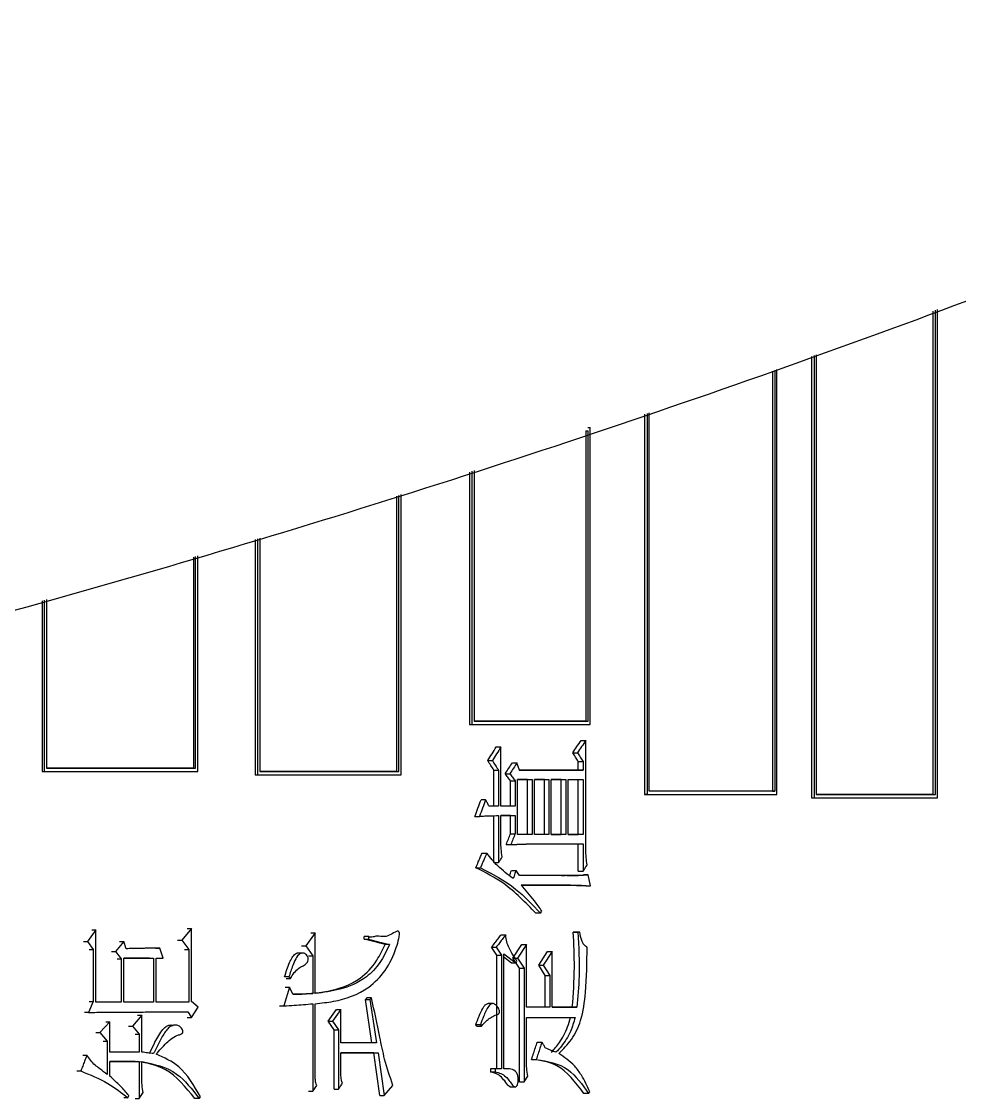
# Model space of a CAD drawing. Header units: millimetres. Extents: x 2028 to 4172, y 863 to 2379.
# Drawn here: x 2933.05 to 2947.07, y 1089.49 to 1105.59 of the extents above; entities that cross this region are included whole.
import ezdxf

# ---------------------------------------------------------------- set-up
doc = ezdxf.new("R2010")
doc.units = ezdxf.units.MM

msp = doc.modelspace()

# ---------------------------------------------------------------- linework, layer by layer
at = {"color": 7, "linetype": 'Continuous', "lineweight": 25}
for p, q in [((2946.676, 1101.261), (2946.676, 1094.033)), ((2946.715, 1094.033), (2946.715, 1101.276)), ((2946.744, 1093.983), (2946.744, 1101.286)), ((2944.864, 1100.585), (2944.864, 1093.983)), ((2944.902, 1100.599), (2944.902, 1093.983)), ((2944.932, 1100.61), (2944.932, 1094.033)), ((2944.28, 1100.367), (2944.28, 1094.083)), ((2944.317, 1100.381), (2944.317, 1094.083)), ((2944.347, 1094.033), (2944.347, 1100.392)), ((2942.367, 1099.72), (2942.367, 1094.033)), ((2942.404, 1099.732), (2942.404, 1094.033)), ((2942.435, 1094.083), (2942.435, 1099.742)), ((2941.487, 1099.473), (2941.522, 1099.473)), ((2941.487, 1099.473), (2941.487, 1095.132)), ((2941.518, 1099.523), (2941.554, 1099.523)), ((2941.522, 1095.132), (2941.522, 1099.473)), ((2941.554, 1095.082), (2941.554, 1099.523)), ((2939.75, 1098.856), (2939.75, 1095.082)), ((2939.785, 1098.868), (2939.785, 1095.082)), ((2939.818, 1098.879), (2939.818, 1095.132)), ((2938.661, 1098.497), (2938.661, 1094.379)), ((2938.695, 1094.379), (2938.695, 1098.508)), ((2938.729, 1094.329), (2938.729, 1098.519)), ((2936.548, 1097.85), (2936.548, 1094.329)), ((2936.58, 1097.859), (2936.58, 1094.329)), ((2936.615, 1097.869), (2936.615, 1094.379)), ((2935.623, 1097.583), (2935.623, 1094.429)), ((2935.654, 1094.429), (2935.654, 1097.592)), ((2935.689, 1094.379), (2935.689, 1097.602)), ((2933.361, 1096.93), (2933.361, 1094.379)), ((2933.39, 1096.939), (2933.39, 1094.379)), ((2933.426, 1096.949), (2933.426, 1094.429)), ((2939.818, 1095.132), (2941.522, 1095.132)), ((2941.487, 1095.132), (2939.818, 1095.132)), ((2941.487, 1095.132), (2941.522, 1095.132)), ((2939.75, 1095.082), (2941.518, 1095.082)), ((2939.75, 1095.082), (2939.785, 1095.082)), ((2939.785, 1095.082), (2941.554, 1095.082)), ((2941.518, 1095.082), (2941.554, 1095.082)), ((2941.418, 1094.844), (2941.489, 1094.844)), ((2940.151, 1094.746), (2940.22, 1094.746)), ((2940.22, 1093.859), (2940.22, 1094.746)), ((2941.294, 1094.66), (2941.364, 1094.66)), ((2940.023, 1094.541), (2940.092, 1094.541)), ((2940.391, 1094.508), (2940.46, 1094.508)), ((2941.377, 1094.53), (2941.447, 1094.53)), ((2941.377, 1094.4), (2941.377, 1094.53)), ((2941.447, 1094.53), (2941.447, 1094.4)), ((2933.361, 1094.379), (2935.658, 1094.379)), ((2933.361, 1094.379), (2933.39, 1094.379)), ((2935.623, 1094.429), (2935.654, 1094.429)), ((2935.658, 1094.379), (2935.689, 1094.379)), ((2936.548, 1094.329), (2938.695, 1094.329)), ((2936.548, 1094.329), (2936.58, 1094.329)), ((2938.661, 1094.379), (2938.695, 1094.379)), ((2938.695, 1094.329), (2938.729, 1094.329)), ((2940.115, 1094.4), (2940.184, 1094.4)), ((2940.115, 1093.859), (2940.115, 1094.4)), ((2940.184, 1094.4), (2940.184, 1093.859)), ((2940.285, 1094.346), (2940.354, 1094.346)), ((2940.495, 1094.4), (2941.377, 1094.4)), ((2941.447, 1094.4), (2940.496, 1094.4)), ((2941.377, 1094.4), (2941.447, 1094.4)), ((2940.363, 1094.238), (2940.432, 1094.238)), ((2940.363, 1093.859), (2940.363, 1094.238)), ((2940.432, 1094.238), (2940.432, 1093.859)), ((2940.467, 1093.437), (2940.467, 1094.26)), ((2940.467, 1094.26), (2940.686, 1094.26)), ((2940.616, 1094.26), (2940.467, 1094.26)), ((2940.616, 1094.26), (2940.686, 1094.26)), ((2940.616, 1093.437), (2940.616, 1094.26)), ((2940.686, 1094.26), (2940.686, 1093.437)), ((2940.721, 1093.437), (2940.721, 1094.26)), ((2940.721, 1094.26), (2940.938, 1094.26)), ((2940.869, 1094.26), (2940.721, 1094.26)), ((2940.869, 1094.26), (2940.938, 1094.26)), ((2940.869, 1093.437), (2940.869, 1094.26)), ((2940.938, 1094.26), (2940.938, 1093.437)), ((2940.973, 1093.437), (2940.973, 1094.26)), ((2940.973, 1094.26), (2941.19, 1094.26)), ((2941.12, 1094.26), (2940.973, 1094.26)), ((2941.12, 1094.26), (2941.19, 1094.26)), ((2941.12, 1093.437), (2941.12, 1094.26)), ((2941.19, 1094.26), (2941.19, 1093.437)), ((2941.225, 1093.437), (2941.225, 1094.26)), ((2941.225, 1094.26), (2941.447, 1094.26)), ((2941.377, 1093.437), (2941.377, 1094.26)), ((2941.447, 1094.26), (2941.447, 1093.437)), ((2942.367, 1094.033), (2944.31, 1094.033)), ((2942.404, 1094.033), (2942.367, 1094.033)), ((2944.28, 1094.083), (2944.317, 1094.083)), ((2944.864, 1093.983), (2946.705, 1093.983)), ((2944.864, 1093.983), (2944.902, 1093.983)), ((2946.676, 1094.033), (2946.715, 1094.033)), ((2946.705, 1093.983), (2946.744, 1093.983)), ((2939.992, 1093.957), (2939.924, 1093.957)), ((2940.184, 1093.859), (2940.042, 1093.859)), ((2940.432, 1093.859), (2940.22, 1093.859)), ((2939.831, 1093.708), (2939.9, 1093.708)), ((2940.115, 1093.016), (2940.115, 1093.719)), ((2940.184, 1093.719), (2940.184, 1093.016)), ((2940.22, 1093.719), (2940.432, 1093.719)), ((2940.22, 1093.318), (2940.22, 1093.719)), ((2940.363, 1093.719), (2940.22, 1093.719)), ((2940.363, 1093.719), (2940.432, 1093.719)), ((2940.363, 1093.448), (2940.363, 1093.719)), ((2940.432, 1093.719), (2940.432, 1093.448)), ((2940.363, 1093.448), (2940.432, 1093.448)), ((2940.686, 1093.437), (2940.467, 1093.437)), ((2940.938, 1093.437), (2940.721, 1093.437)), ((2941.19, 1093.437), (2940.973, 1093.437)), ((2940.973, 1093.437), (2941.12, 1093.437)), ((2941.19, 1093.437), (2941.12, 1093.437)), ((2941.447, 1093.437), (2941.225, 1093.437)), ((2941.225, 1093.437), (2941.377, 1093.437)), ((2941.447, 1093.437), (2941.377, 1093.437)), ((2940.299, 1093.286), (2940.368, 1093.286)), ((2940.665, 1093.297), (2941.447, 1093.297)), ((2941.377, 1092.886), (2941.377, 1093.297)), ((2941.447, 1093.297), (2941.447, 1092.886)), ((2939.938, 1093.156), (2940.007, 1093.156)), ((2940.115, 1093.016), (2940.184, 1093.016)), ((2939.845, 1092.94), (2939.914, 1092.94)), ((2940.377, 1092.897), (2940.446, 1092.897)), ((2940.496, 1092.821), (2940.446, 1092.897)), ((2941.377, 1092.886), (2941.447, 1092.886)), ((2941.197, 1092.821), (2940.496, 1092.821)), ((2941.127, 1092.821), (2941.173, 1092.821)), ((2941.524, 1092.832), (2941.453, 1092.832)), ((2941.558, 1092.669), (2941.524, 1092.832)), ((2940.524, 1092.68), (2941.225, 1092.68)), ((2941.155, 1092.68), (2940.524, 1092.68)), ((2941.155, 1092.68), (2941.225, 1092.68)), ((2941.488, 1092.669), (2941.558, 1092.669)), ((2940.812, 1092.258), (2940.743, 1092.258)), ((2940.812, 1092.258), (2940.833, 1092.291)), ((2934.164, 1092.01), (2934.04, 1091.836)), ((2934.103, 1092.01), (2934.164, 1092.01)), ((2934.164, 1090.928), (2934.164, 1092.01)), ((2935.593, 1092.031), (2935.448, 1091.858)), ((2935.53, 1092.031), (2935.593, 1092.031)), ((2935.593, 1090.939), (2935.593, 1092.031)), ((2937.445, 1091.966), (2937.304, 1091.772)), ((2937.38, 1091.966), (2937.445, 1091.966)), ((2937.445, 1091.058), (2937.445, 1091.966)), ((2938.24, 1091.912), (2938.174, 1091.912)), ((2938.174, 1091.869), (2938.174, 1091.912)), ((2938.24, 1091.912), (2938.24, 1091.869)), ((2940.222, 1091.934), (2940.291, 1091.934)), ((2941.301, 1091.977), (2941.371, 1091.977)), ((2941.328, 1091.977), (2941.301, 1091.977)), ((2941.399, 1091.977), (2941.328, 1091.977)), ((2941.399, 1091.977), (2941.371, 1091.977)), ((2933.979, 1091.836), (2934.04, 1091.836)), ((2934.04, 1091.836), (2934.125, 1091.717)), ((2934.582, 1091.836), (2934.458, 1091.685)), ((2934.52, 1091.836), (2934.582, 1091.836)), ((2934.62, 1091.728), (2934.582, 1091.836)), ((2935.058, 1091.739), (2935.12, 1091.739)), ((2935.173, 1091.588), (2935.12, 1091.739)), ((2935.386, 1091.858), (2935.448, 1091.858)), ((2935.448, 1091.858), (2935.555, 1091.717)), ((2937.239, 1091.772), (2937.304, 1091.772)), ((2937.304, 1091.772), (2937.408, 1091.62)), ((2938.174, 1091.869), (2938.24, 1091.869)), ((2938.555, 1091.793), (2938.488, 1091.793)), ((2940.08, 1091.75), (2940.149, 1091.75)), ((2940.158, 1091.631), (2940.08, 1091.75)), ((2940.149, 1091.75), (2940.227, 1091.631)), ((2940.398, 1091.588), (2940.532, 1091.793)), ((2940.601, 1091.793), (2940.467, 1091.588)), ((2940.532, 1091.793), (2940.601, 1091.793)), ((2940.601, 1090.852), (2940.601, 1091.793)), ((2934.065, 1091.717), (2934.125, 1091.717)), ((2934.125, 1091.717), (2934.125, 1090.939)), ((2934.397, 1091.685), (2934.458, 1091.685)), ((2934.458, 1091.685), (2934.543, 1091.577)), ((2934.482, 1091.577), (2934.543, 1091.577)), ((2934.543, 1091.577), (2934.543, 1090.928)), ((2934.582, 1090.928), (2934.582, 1091.588)), ((2934.582, 1091.588), (2935.028, 1091.588)), ((2934.965, 1091.588), (2934.582, 1091.588)), ((2934.966, 1091.588), (2935.028, 1091.588)), ((2935.028, 1091.588), (2935.028, 1090.928)), ((2935.066, 1091.588), (2935.173, 1091.588)), ((2935.066, 1090.928), (2935.066, 1091.588)), ((2935.111, 1091.588), (2935.173, 1091.588)), ((2935.492, 1091.717), (2935.555, 1091.717)), ((2935.555, 1091.717), (2935.555, 1090.928)), ((2937.233, 1091.661), (2937.168, 1091.661)), ((2937.343, 1091.62), (2937.408, 1091.62)), ((2937.408, 1091.62), (2937.408, 1091.058)), ((2940.158, 1091.631), (2940.227, 1091.631)), ((2940.158, 1089.933), (2940.158, 1091.631)), ((2940.227, 1091.631), (2940.227, 1089.933)), ((2940.262, 1091.653), (2940.446, 1091.512)), ((2940.262, 1089.933), (2940.262, 1091.653)), ((2940.377, 1091.512), (2940.262, 1091.6)), ((2940.398, 1091.588), (2940.467, 1091.588)), ((2940.497, 1091.436), (2940.398, 1091.588)), ((2940.467, 1091.588), (2940.566, 1091.436)), ((2940.785, 1091.48), (2940.918, 1091.685)), ((2940.987, 1091.685), (2940.854, 1091.48)), ((2940.918, 1091.685), (2940.987, 1091.685)), ((2940.987, 1090.852), (2940.987, 1091.685)), ((2940.446, 1091.512), (2940.377, 1091.512)), ((2940.446, 1091.512), (2940.46, 1091.544)), ((2940.497, 1091.436), (2940.566, 1091.436)), ((2940.497, 1089.738), (2940.497, 1091.436)), ((2940.566, 1091.436), (2940.566, 1089.738)), ((2940.785, 1091.48), (2940.854, 1091.48)), ((2940.883, 1091.328), (2940.785, 1091.48)), ((2940.854, 1091.48), (2940.952, 1091.328)), ((2937.008, 1091.285), (2937.073, 1091.285)), ((2940.883, 1091.328), (2940.952, 1091.328)), ((2940.883, 1090.852), (2940.883, 1091.328)), ((2940.952, 1091.328), (2940.952, 1090.852)), ((2937.058, 1091.155), (2936.976, 1090.874)), ((2936.994, 1091.155), (2937.058, 1091.155)), ((2937.111, 1091.047), (2937.058, 1091.155)), ((2934.125, 1090.939), (2934.056, 1090.776)), ((2934.543, 1090.928), (2934.164, 1090.928)), ((2935.028, 1090.928), (2934.582, 1090.928)), ((2935.555, 1090.928), (2935.066, 1090.928)), ((2935.692, 1090.852), (2935.593, 1090.939)), ((2937.343, 1091.058), (2937.408, 1091.058)), ((2938.218, 1090.993), (2938.196, 1090.971)), ((2938.196, 1090.971), (2938.262, 1090.971)), ((2938.291, 1090.322), (2938.196, 1090.971)), ((2938.284, 1090.993), (2938.218, 1090.993)), ((2938.284, 1090.993), (2938.262, 1090.971)), ((2938.262, 1090.971), (2938.358, 1090.322)), ((2934.056, 1090.776), (2933.995, 1090.776)), ((2935.54, 1090.787), (2935.593, 1090.701)), ((2935.593, 1090.701), (2935.692, 1090.852)), ((2936.912, 1090.874), (2936.976, 1090.874)), ((2937.408, 1090.906), (2937.408, 1089.597)), ((2937.445, 1089.814), (2937.445, 1090.906)), ((2937.638, 1090.647), (2937.763, 1090.82)), ((2937.829, 1090.82), (2937.704, 1090.647)), ((2937.763, 1090.82), (2937.829, 1090.82)), ((2937.829, 1090.322), (2937.829, 1090.82)), ((2940.099, 1090.908), (2940.029, 1090.908)), ((2940.952, 1090.852), (2940.601, 1090.852)), ((2941.357, 1090.852), (2940.987, 1090.852)), ((2940.987, 1090.852), (2941.287, 1090.852)), ((2941.287, 1090.852), (2941.357, 1090.852)), ((2934.373, 1090.636), (2934.226, 1090.473)), ((2934.312, 1090.636), (2934.373, 1090.636)), ((2934.373, 1090.181), (2934.373, 1090.636)), ((2934.851, 1090.733), (2934.713, 1090.571)), ((2934.789, 1090.733), (2934.851, 1090.733)), ((2934.851, 1090.181), (2934.851, 1090.733)), ((2935.53, 1090.701), (2935.593, 1090.701)), ((2937.638, 1090.647), (2937.704, 1090.647)), ((2937.726, 1090.517), (2937.638, 1090.647)), ((2937.704, 1090.647), (2937.792, 1090.517)), ((2939.914, 1090.592), (2939.845, 1090.592)), ((2939.86, 1090.571), (2939.845, 1090.592)), ((2939.914, 1090.592), (2939.928, 1090.571)), ((2940.601, 1090.041), (2940.601, 1090.701)), ((2940.601, 1090.701), (2941.329, 1090.701)), ((2934.165, 1090.473), (2934.226, 1090.473)), ((2934.226, 1090.473), (2934.335, 1090.344)), ((2934.651, 1090.571), (2934.713, 1090.571)), ((2934.713, 1090.571), (2934.813, 1090.452)), ((2934.751, 1090.452), (2934.813, 1090.452)), ((2934.813, 1090.452), (2934.813, 1090.181)), ((2935.315, 1090.582), (2935.253, 1090.582)), ((2937.726, 1090.517), (2937.792, 1090.517)), ((2937.726, 1089.63), (2937.726, 1090.517)), ((2939.86, 1090.571), (2939.928, 1090.571)), ((2934.274, 1090.344), (2934.335, 1090.344)), ((2934.335, 1090.344), (2934.335, 1089.846)), ((2938.358, 1090.322), (2937.829, 1090.322)), ((2940.764, 1090.333), (2940.833, 1090.333)), ((2933.972, 1090.138), (2934.032, 1090.138)), ((2934.813, 1090.181), (2934.373, 1090.181)), ((2937.829, 1090.171), (2938.387, 1090.171)), ((2937.829, 1089.846), (2937.829, 1090.171)), ((2938.32, 1090.171), (2937.829, 1090.171)), ((2938.32, 1090.171), (2938.387, 1090.171)), ((2938.408, 1089.532), (2938.32, 1090.171)), ((2938.387, 1090.171), (2938.474, 1089.532)), ((2934.373, 1090.041), (2934.813, 1090.041)), ((2934.373, 1089.824), (2934.373, 1090.041)), ((2934.751, 1090.041), (2934.373, 1090.041)), ((2934.751, 1090.041), (2934.813, 1090.041)), ((2934.813, 1090.041), (2934.813, 1089.489)), ((2934.851, 1089.792), (2934.851, 1090.041)), ((2940.679, 1090.073), (2940.749, 1090.073)), ((2933.879, 1089.9), (2933.939, 1089.9)), ((2940.066, 1089.933), (2940.066, 1089.889)), ((2940.135, 1089.933), (2940.066, 1089.933)), ((2940.066, 1089.889), (2940.135, 1089.889)), ((2940.135, 1089.933), (2940.135, 1089.889)), ((2940.227, 1089.933), (2940.135, 1089.933)), ((2940.294, 1089.934), (2940.262, 1089.934)), ((2940.566, 1089.738), (2940.622, 1089.824)), ((2937.408, 1089.597), (2937.467, 1089.684)), ((2937.726, 1089.63), (2937.792, 1089.63)), ((2938.474, 1089.532), (2938.606, 1089.684)), ((2940.355, 1089.665), (2940.425, 1089.665)), ((2940.497, 1089.738), (2940.566, 1089.738)), ((2934.643, 1089.5), (2934.659, 1089.532)), ((2934.813, 1089.489), (2934.874, 1089.576)), ((2935.707, 1089.489), (2935.73, 1089.511)), ((2937.343, 1089.597), (2937.408, 1089.597)), ((2938.408, 1089.532), (2938.474, 1089.532)), ((2941.531, 1089.565), (2941.46, 1089.565)), ((2941.531, 1089.565), (2941.551, 1089.586))]:
    msp.add_line(p, q, dxfattribs=at)
at = {"color": 7, "linetype": 'Continuous', "lineweight": 25, "flags": 128}
for points in [[(2941.489, 1093.243), (2941.489, 1093.837), (2941.489, 1094.844)], [(2940.496, 1094.4), (2940.478, 1094.454), (2940.46, 1094.508)], [(2940.446, 1092.897), (2940.43, 1092.852), (2940.417, 1092.815), (2940.404, 1092.778)], [(2937.051, 1091.306), (2937.027, 1091.306), (2937.007, 1091.306), (2936.986, 1091.306)], [(2937.051, 1091.306), (2937.062, 1091.296), (2937.073, 1091.285)], [(2934.065, 1090.939), (2934.08, 1090.939), (2934.095, 1090.939), (2934.125, 1090.939)], [(2937.792, 1090.517), (2937.792, 1090.073), (2937.792, 1089.63)], [(2934.643, 1089.5), (2934.62, 1089.5), (2934.601, 1089.5), (2934.582, 1089.5)], [(2934.751, 1089.489), (2934.766, 1089.489), (2934.782, 1089.489), (2934.813, 1089.489)], [(2935.707, 1089.489), (2935.684, 1089.489), (2935.664, 1089.489), (2935.644, 1089.489)]]:
    msp.add_lwpolyline(points, dxfattribs=at)
at = {"color": 7, "linetype": 'Continuous', "lineweight": 25}
for points, knots in [([(2887.028, 1090.605), (2889.588, 1090.63), (2893.169, 1090.665), (2898.438, 1090.943), (2902.902, 1091.279), (2908.219, 1091.844), (2913.788, 1092.618), (2919.601, 1093.628), (2925.572, 1094.884), (2931.648, 1096.394), (2937.786, 1098.165), (2943.951, 1100.199), (2950.115, 1102.499), (2956.252, 1105.064), (2962.34, 1107.894), (2968.359, 1110.988), (2974.292, 1114.343), (2980.121, 1117.955), (2985.831, 1121.82), (2991.407, 1125.935), (2996.834, 1130.292), (3002.1, 1134.886), (3007.191, 1139.711), (3012.096, 1144.758), (3016.803, 1150.021), (3021.3, 1155.491), (3025.579, 1161.159), (3029.627, 1167.017), (3033.437, 1173.053), (3036.999, 1179.259), (3040.304, 1185.624), (3043.345, 1192.136), (3046.114, 1198.785), (3048.604, 1205.56), (3050.81, 1212.447), (3052.724, 1219.436), (3054.343, 1226.514), (3055.661, 1233.668), (3056.674, 1240.885), (3057.378, 1248.152), (3057.771, 1255.456), (3057.85, 1262.784), (3057.613, 1270.122), (3057.059, 1277.457), (3056.186, 1284.774), (3054.996, 1292.061), (3053.488, 1299.304), (3051.663, 1306.488), (3049.523, 1313.601), (3047.069, 1320.629), (3044.304, 1327.557), (3041.231, 1334.374), (3037.854, 1341.064), (3034.176, 1347.616), (3030.203, 1354.016), (3025.938, 1360.252), (3021.387, 1366.31), (3016.555, 1372.178), (3011.448, 1377.844), (3006.071, 1383.297), (3000.624, 1388.345), (2995.151, 1392.997), (2989.693, 1397.266), (2984.068, 1401.309), (2978.286, 1405.117), (2972.359, 1408.685), (2966.296, 1412.007), (2960.111, 1415.077), (2953.814, 1417.891), (2947.42, 1420.443), (2940.945, 1422.729), (2934.407, 1424.745), (2927.832, 1426.488), (2921.26, 1427.953), (2914.766, 1429.134), (2908.476, 1430.031), (2902.953, 1430.615), (2898.07, 1430.982), (2893.246, 1431.222), (2887.271, 1431.339), (2881.754, 1431.229), (2876.485, 1430.957), (2872.021, 1430.62), (2866.705, 1430.055), (2861.136, 1429.281), (2855.322, 1428.271), (2849.351, 1427.015), (2843.275, 1425.504), (2837.137, 1423.734), (2830.972, 1421.699), (2824.808, 1419.4), (2818.672, 1416.835), (2812.583, 1414.004), (2806.564, 1410.911), (2800.631, 1407.556), (2794.802, 1403.944), (2789.092, 1400.078), (2783.517, 1395.964), (2778.089, 1391.607), (2772.824, 1387.013), (2767.732, 1382.188), (2762.828, 1377.141), (2758.121, 1371.878), (2753.623, 1366.408), (2749.345, 1360.739), (2745.296, 1354.882), (2741.486, 1348.846), (2737.925, 1342.64), (2734.62, 1336.275), (2731.577, 1329.763), (2728.815, 1323.111), (2726.478, 1316.829), (2725.2, 1312.724), (2724.636, 1310.916)], [0, 0, 0, 0, 0.010207, 0.014274, 0.021037, 0.028056, 0.035587, 0.043451, 0.051578, 0.059911, 0.06841, 0.077044, 0.085791, 0.094634, 0.103558, 0.112554, 0.121612, 0.130726, 0.13989, 0.149098, 0.158347, 0.167633, 0.176954, 0.186306, 0.195688, 0.205098, 0.214535, 0.223996, 0.233481, 0.242989, 0.252518, 0.262068, 0.271639, 0.281229, 0.290838, 0.300466, 0.310113, 0.319778, 0.329461, 0.339162, 0.348881, 0.358618, 0.368373, 0.378146, 0.387938, 0.397748, 0.407578, 0.417427, 0.427296, 0.437185, 0.447097, 0.457031, 0.466988, 0.47697, 0.486979, 0.497016, 0.507082, 0.517181, 0.527315, 0.537488, 0.547704, 0.556915, 0.566123, 0.575327, 0.584526, 0.593719, 0.602905, 0.612082, 0.621247, 0.630396, 0.639524, 0.64862, 0.657668, 0.666638, 0.675463, 0.683979, 0.691963, 0.697606, 0.703501, 0.71122, 0.721427, 0.725494, 0.732257, 0.739276, 0.746807, 0.754671, 0.762798, 0.771131, 0.77963, 0.788264, 0.797011, 0.805853, 0.814778, 0.823774, 0.832832, 0.841946, 0.85111, 0.860318, 0.869567, 0.878853, 0.888174, 0.897526, 0.906908, 0.916318, 0.925755, 0.935216, 0.944701, 0.954208, 0.963738, 0.973288, 0.982858, 0.992449, 1, 1, 1, 1]), ([(2941.294, 1094.66), (2941.314, 1094.69), (2941.356, 1094.752), (2941.398, 1094.813), (2941.418, 1094.844)], [0, 0, 0, 0, 0.499999, 1, 1, 1, 1]), ([(2941.489, 1094.844), (2941.468, 1094.813), (2941.427, 1094.752), (2941.385, 1094.69), (2941.364, 1094.66)], [0, 0, 0, 0, 0.5, 1, 1, 1, 1]), ([(2940.023, 1094.541), (2940.044, 1094.575), (2940.087, 1094.644), (2940.129, 1094.712), (2940.151, 1094.746)], [0, 0, 0, 0, 0.499999, 1, 1, 1, 1]), ([(2940.22, 1094.746), (2940.198, 1094.712), (2940.156, 1094.644), (2940.113, 1094.575), (2940.092, 1094.541)], [0, 0, 0, 0, 0.5, 1, 1, 1, 1]), ([(2941.377, 1094.53), (2941.363, 1094.552), (2941.335, 1094.595), (2941.307, 1094.638), (2941.294, 1094.66)], [0, 0, 0, 0, 0.5, 1, 1, 1, 1]), ([(2941.364, 1094.66), (2941.378, 1094.638), (2941.406, 1094.595), (2941.433, 1094.552), (2941.447, 1094.53)], [0, 0, 0, 0, 0.499999, 1, 1, 1, 1]), ([(2940.115, 1094.4), (2940.1, 1094.424), (2940.069, 1094.47), (2940.038, 1094.517), (2940.023, 1094.541)], [0, 0, 0, 0, 0.5, 1, 1, 1, 1]), ([(2940.092, 1094.541), (2940.107, 1094.517), (2940.138, 1094.47), (2940.169, 1094.424), (2940.184, 1094.4)], [0, 0, 0, 0, 0.499999, 1, 1, 1, 1]), ([(2940.285, 1094.346), (2940.303, 1094.373), (2940.338, 1094.427), (2940.373, 1094.481), (2940.391, 1094.508)], [0, 0, 0, 0, 0.499999, 1, 1, 1, 1]), ([(2940.46, 1094.508), (2940.443, 1094.481), (2940.407, 1094.427), (2940.372, 1094.373), (2940.354, 1094.346)], [0, 0, 0, 0, 0.4999992, 1, 1, 1, 1]), ([(2933.39, 1094.379), (2933.623, 1094.379), (2934.089, 1094.379), (2934.856, 1094.379), (2935.386, 1094.379), (2935.689, 1094.379)], [0, 0, 0, 0, 0.300085, 0.60017, 1, 1, 1, 1]), ([(2933.426, 1094.429), (2933.659, 1094.429), (2934.124, 1094.429), (2934.868, 1094.429), (2935.375, 1094.429), (2935.654, 1094.429)], [0, 0, 0, 0, 0.30968, 0.61936, 1, 1, 1, 1]), ([(2935.623, 1094.429), (2935.439, 1094.429), (2935.073, 1094.429), (2934.343, 1094.429), (2933.791, 1094.429), (2933.426, 1094.429)], [0, 0, 0, 0, 0.2534485, 0.506897, 1, 1, 1, 1]), ([(2936.58, 1094.329), (2936.798, 1094.329), (2937.233, 1094.329), (2937.951, 1094.329), (2938.446, 1094.329), (2938.729, 1094.329)], [0, 0, 0, 0, 0.300081, 0.600162, 1, 1, 1, 1]), ([(2936.615, 1094.379), (2936.832, 1094.379), (2937.268, 1094.379), (2937.962, 1094.379), (2938.435, 1094.379), (2938.695, 1094.379)], [0, 0, 0, 0, 0.309921, 0.619841, 1, 1, 1, 1]), ([(2938.661, 1094.379), (2938.49, 1094.379), (2938.148, 1094.379), (2937.469, 1094.379), (2936.954, 1094.379), (2936.615, 1094.379)], [0, 0, 0, 0, 0.2539403, 0.5078807, 1, 1, 1, 1]), ([(2940.363, 1094.238), (2940.35, 1094.256), (2940.324, 1094.292), (2940.298, 1094.328), (2940.285, 1094.346)], [0, 0, 0, 0, 0.5, 1, 1, 1, 1]), ([(2940.354, 1094.346), (2940.367, 1094.328), (2940.393, 1094.292), (2940.419, 1094.256), (2940.432, 1094.238)], [0, 0, 0, 0, 0.499999, 1, 1, 1, 1]), ([(2942.404, 1094.033), (2942.601, 1094.033), (2942.996, 1094.033), (2943.646, 1094.033), (2944.092, 1094.033), (2944.347, 1094.033)], [0, 0, 0, 0, 0.300081, 0.600162, 1, 1, 1, 1]), ([(2944.317, 1094.083), (2944.126, 1094.083), (2943.743, 1094.083), (2943.116, 1094.083), (2942.677, 1094.083), (2942.435, 1094.083)], [0, 0, 0, 0, 0.3099206, 0.6198411, 1, 1, 1, 1]), ([(2944.28, 1094.083), (2944.126, 1094.083), (2943.817, 1094.083), (2943.205, 1094.083), (2942.741, 1094.083), (2942.435, 1094.083)], [0, 0, 0, 0, 0.254867, 0.509735, 1, 1, 1, 1]), ([(2944.902, 1093.983), (2945.09, 1093.983), (2945.465, 1093.983), (2946.08, 1093.983), (2946.502, 1093.983), (2946.744, 1093.983)], [0, 0, 0, 0, 0.300081, 0.600162, 1, 1, 1, 1]), ([(2944.932, 1094.033), (2945.119, 1094.033), (2945.494, 1094.033), (2946.089, 1094.033), (2946.493, 1094.033), (2946.715, 1094.033)], [0, 0, 0, 0, 0.309921, 0.619841, 1, 1, 1, 1]), ([(2946.676, 1094.033), (2946.53, 1094.033), (2946.239, 1094.033), (2945.66, 1094.033), (2945.221, 1094.033), (2944.932, 1094.033)], [0, 0, 0, 0, 0.25537, 0.51074, 1, 1, 1, 1]), ([(2939.831, 1093.708), (2939.847, 1093.749), (2939.877, 1093.832), (2939.908, 1093.915), (2939.924, 1093.957)], [0, 0, 0, 0, 0.5, 1, 1, 1, 1]), ([(2939.992, 1093.957), (2939.977, 1093.915), (2939.946, 1093.832), (2939.915, 1093.749), (2939.9, 1093.708)], [0, 0, 0, 0, 0.499999, 1, 1, 1, 1]), ([(2940.042, 1093.859), (2940.034, 1093.876), (2940.017, 1093.908), (2940.001, 1093.94), (2939.992, 1093.957)], [0, 0, 0, 0, 0.500001, 1, 1, 1, 1]), ([(2939.9, 1093.708), (2939.926, 1093.71), (2939.979, 1093.714), (2940.073, 1093.718), (2940.142, 1093.718), (2940.184, 1093.719)], [0, 0, 0, 0, 0.276869, 0.553757, 1, 1, 1, 1]), ([(2940.299, 1093.286), (2940.31, 1093.313), (2940.331, 1093.367), (2940.352, 1093.421), (2940.363, 1093.448)], [0, 0, 0, 0, 0.499999, 1, 1, 1, 1]), ([(2940.432, 1093.448), (2940.421, 1093.421), (2940.4, 1093.367), (2940.379, 1093.313), (2940.368, 1093.286)], [0, 0, 0, 0, 0.5, 1, 1, 1, 1]), ([(2940.241, 1093.102), (2940.234, 1093.142), (2940.221, 1093.213), (2940.22, 1093.286), (2940.22, 1093.318)], [0, 0, 0, 0, 0.558835, 1, 1, 1, 1]), ([(2940.368, 1093.286), (2940.371, 1093.286), (2940.375, 1093.286), (2940.381, 1093.286), (2940.385, 1093.287), (2940.39, 1093.287), (2940.394, 1093.287), (2940.399, 1093.287), (2940.403, 1093.287), (2940.408, 1093.287), (2940.413, 1093.288), (2940.417, 1093.288), (2940.422, 1093.288), (2940.427, 1093.288), (2940.432, 1093.288), (2940.436, 1093.288), (2940.441, 1093.289), (2940.449, 1093.289), (2940.458, 1093.289), (2940.467, 1093.29), (2940.476, 1093.29), (2940.485, 1093.29), (2940.494, 1093.291), (2940.503, 1093.291), (2940.512, 1093.291), (2940.523, 1093.292), (2940.532, 1093.292), (2940.541, 1093.292), (2940.55, 1093.293), (2940.559, 1093.293), (2940.568, 1093.293), (2940.577, 1093.294), (2940.586, 1093.294), (2940.595, 1093.294), (2940.602, 1093.295), (2940.609, 1093.295), (2940.616, 1093.295), (2940.621, 1093.295), (2940.626, 1093.295), (2940.63, 1093.296), (2940.635, 1093.296), (2940.639, 1093.296), (2940.644, 1093.296), (2940.648, 1093.296), (2940.654, 1093.296), (2940.659, 1093.297), (2940.663, 1093.297), (2940.665, 1093.297)], [0, 0, 0, 0, 0.022858, 0.045716, 0.057145, 0.068574, 0.091432, 0.102861, 0.11429, 0.137148, 0.148577, 0.160006, 0.182864, 0.194293, 0.217151, 0.22858, 0.240009, 0.262867, 0.308583, 0.331441, 0.354299, 0.400015, 0.422873, 0.445731, 0.491447, 0.514305, 0.560021, 0.582879, 0.605737, 0.651453, 0.674311, 0.697169, 0.742885, 0.765743, 0.788601, 0.811459, 0.834317, 0.857175, 0.868604, 0.880033, 0.90289, 0.914319, 0.925748, 0.948606, 0.960035, 0.980018, 1, 1, 1, 1]), ([(2941.51, 1092.983), (2941.504, 1093.019), (2941.495, 1093.08), (2941.49, 1093.167), (2941.489, 1093.218), (2941.489, 1093.243)], [0, 0, 0, 0, 0.425218, 0.711978, 1, 1, 1, 1]), ([(2939.845, 1092.94), (2939.858, 1092.969), (2939.879, 1093.019), (2939.91, 1093.092), (2939.929, 1093.135), (2939.938, 1093.156)], [0, 0, 0, 0, 0.402506, 0.701253, 1, 1, 1, 1]), ([(2940.007, 1093.156), (2939.994, 1093.127), (2939.972, 1093.077), (2939.942, 1093.004), (2939.923, 1092.961), (2939.914, 1092.94)], [0, 0, 0, 0, 0.402372, 0.701186, 1, 1, 1, 1]), ([(2940.404, 1092.778), (2940.324, 1092.837), (2940.182, 1092.943), (2940.06, 1093.091), (2940.007, 1093.156)], [0, 0, 0, 0, 0.5582906, 1, 1, 1, 1]), ([(2940.184, 1093.016), (2940.194, 1093.03), (2940.213, 1093.059), (2940.231, 1093.088), (2940.241, 1093.102)], [0, 0, 0, 0, 0.4999996, 1, 1, 1, 1]), ([(2940.743, 1092.258), (2940.587, 1092.419), (2940.312, 1092.704), (2939.987, 1092.868), (2939.845, 1092.94)], [0, 0, 0, 0, 0.563504, 1, 1, 1, 1]), ([(2939.914, 1092.94), (2940.094, 1092.845), (2940.419, 1092.676), (2940.691, 1092.387), (2940.812, 1092.258)], [0, 0, 0, 0, 0.556051, 1, 1, 1, 1]), ([(2940.35, 1092.822), (2940.35, 1092.822), (2940.355, 1092.835), (2940.364, 1092.859), (2940.373, 1092.884), (2940.377, 1092.897)], [0, 0, 0, 0, 0.0103119, 0.5051567, 1, 1, 1, 1]), ([(2941.447, 1092.886), (2941.458, 1092.902), (2941.479, 1092.934), (2941.499, 1092.967), (2941.51, 1092.983)], [0, 0, 0, 0, 0.499999, 1, 1, 1, 1]), ([(2941.524, 1092.832), (2941.521, 1092.831), (2941.516, 1092.831), (2941.506, 1092.83), (2941.496, 1092.829), (2941.486, 1092.828), (2941.479, 1092.828), (2941.474, 1092.827), (2941.469, 1092.827), (2941.463, 1092.826), (2941.455, 1092.826), (2941.445, 1092.825), (2941.435, 1092.824), (2941.425, 1092.824), (2941.415, 1092.823), (2941.405, 1092.823), (2941.395, 1092.823), (2941.385, 1092.822), (2941.374, 1092.822), (2941.364, 1092.822), (2941.354, 1092.821), (2941.344, 1092.821), (2941.334, 1092.821), (2941.324, 1092.821), (2941.314, 1092.821), (2941.303, 1092.821), (2941.296, 1092.821), (2941.288, 1092.821), (2941.282, 1092.821), (2941.276, 1092.821), (2941.27, 1092.821), (2941.265, 1092.821), (2941.26, 1092.821), (2941.255, 1092.821), (2941.25, 1092.821), (2941.245, 1092.821), (2941.24, 1092.821), (2941.235, 1092.821), (2941.23, 1092.821), (2941.225, 1092.821), (2941.22, 1092.821), (2941.215, 1092.821), (2941.209, 1092.821), (2941.203, 1092.821), (2941.199, 1092.821), (2941.197, 1092.821)], [0, 0, 0, 0, 0.0232736, 0.0465473, 0.0930947, 0.1163684, 0.1396421, 0.151279, 0.1629158, 0.1861895, 0.2094632, 0.2327369, 0.2792845, 0.3025582, 0.3258319, 0.3723795, 0.3956532, 0.4189269, 0.4654744, 0.4887481, 0.5120218, 0.5585692, 0.5818429, 0.6051166, 0.651664, 0.6749377, 0.6982114, 0.7214851, 0.7447588, 0.7563956, 0.7796693, 0.7913062, 0.802943, 0.8262167, 0.8378536, 0.8494904, 0.8727641, 0.8844009, 0.8960378, 0.9193114, 0.9309483, 0.9425851, 0.9658588, 0.9774957, 1, 1, 1, 1]), ([(2941.206, 1092.821), (2941.22, 1092.821), (2941.269, 1092.821), (2941.351, 1092.823), (2941.419, 1092.829), (2941.453, 1092.832)], [0, 0, 0, 0, 0.171827, 0.585698, 1, 1, 1, 1]), ([(2940.833, 1092.291), (2940.796, 1092.343), (2940.729, 1092.438), (2940.624, 1092.565), (2940.557, 1092.642), (2940.524, 1092.68)], [0, 0, 0, 0, 0.38007, 0.689866, 1, 1, 1, 1]), ([(2941.488, 1092.669), (2941.446, 1092.671), (2941.371, 1092.673), (2941.26, 1092.677), (2941.19, 1092.679), (2941.155, 1092.68)], [0, 0, 0, 0, 0.371274, 0.685636, 1, 1, 1, 1]), ([(2941.225, 1092.68), (2941.227, 1092.68), (2941.233, 1092.68), (2941.239, 1092.68), (2941.244, 1092.68), (2941.249, 1092.679), (2941.255, 1092.679), (2941.26, 1092.679), (2941.265, 1092.679), (2941.27, 1092.679), (2941.275, 1092.679), (2941.28, 1092.678), (2941.287, 1092.678), (2941.295, 1092.678), (2941.305, 1092.678), (2941.315, 1092.677), (2941.326, 1092.677), (2941.336, 1092.677), (2941.346, 1092.676), (2941.356, 1092.676), (2941.367, 1092.676), (2941.377, 1092.675), (2941.387, 1092.675), (2941.398, 1092.675), (2941.408, 1092.674), (2941.418, 1092.674), (2941.426, 1092.674), (2941.434, 1092.673), (2941.441, 1092.673), (2941.449, 1092.673), (2941.457, 1092.673), (2941.463, 1092.672), (2941.468, 1092.672), (2941.474, 1092.672), (2941.479, 1092.672), (2941.484, 1092.672), (2941.489, 1092.672), (2941.494, 1092.671), (2941.499, 1092.671), (2941.504, 1092.671), (2941.51, 1092.671), (2941.515, 1092.671), (2941.52, 1092.671), (2941.525, 1092.67), (2941.53, 1092.67), (2941.535, 1092.67), (2941.54, 1092.67), (2941.546, 1092.67), (2941.551, 1092.67), (2941.555, 1092.67), (2941.558, 1092.669)], [0, 0, 0, 0, 0.023174, 0.046349, 0.057936, 0.069523, 0.092698, 0.104285, 0.115872, 0.139047, 0.150634, 0.162221, 0.185396, 0.20857, 0.231745, 0.278094, 0.301268, 0.324442, 0.370791, 0.393966, 0.41714, 0.463489, 0.486664, 0.509838, 0.556187, 0.579362, 0.602536, 0.625711, 0.648885, 0.672059, 0.695234, 0.718408, 0.729996, 0.741583, 0.764757, 0.776345, 0.787932, 0.811106, 0.822693, 0.834281, 0.857455, 0.869042, 0.88063, 0.903804, 0.915391, 0.926979, 0.950153, 0.96174, 0.973327, 1, 1, 1, 1]), ([(2937.445, 1090.906), (2937.536, 1090.916), (2937.811, 1090.945), (2938.184, 1091.074), (2938.503, 1091.385), (2938.634, 1091.664), (2938.69, 1091.858), (2938.704, 1091.934), (2938.702, 1091.966), (2938.699, 1091.977), (2938.694, 1091.985), (2938.688, 1091.989), (2938.677, 1091.992), (2938.636, 1091.98), (2938.574, 1091.937), (2938.474, 1091.897), (2938.384, 1091.926), (2938.315, 1091.904), (2938.278, 1091.897), (2938.256, 1091.901), (2938.246, 1091.907), (2938.241, 1091.911), (2938.24, 1091.912)], [0, 0, 0, 0, 0.12969, 0.391826, 0.53917, 0.686254, 0.737833, 0.763743, 0.768247, 0.772786, 0.775634, 0.778494, 0.782467, 0.792759, 0.837973, 0.883317, 0.939016, 0.96559, 0.984609, 0.99227, 0.998264, 1, 1, 1, 1]), ([(2940.08, 1091.75), (2940.098, 1091.773), (2940.13, 1091.815), (2940.177, 1091.876), (2940.207, 1091.915), (2940.222, 1091.934)], [0, 0, 0, 0, 0.376207, 0.688103, 1, 1, 1, 1]), ([(2940.291, 1091.934), (2940.273, 1091.911), (2940.24, 1091.869), (2940.193, 1091.807), (2940.163, 1091.769), (2940.149, 1091.75)], [0, 0, 0, 0, 0.375947, 0.687973, 1, 1, 1, 1]), ([(2940.46, 1091.544), (2940.434, 1091.582), (2940.392, 1091.644), (2940.341, 1091.741), (2940.302, 1091.83), (2940.294, 1091.899), (2940.291, 1091.934)], [0, 0, 0, 0, 0.334836, 0.553745, 0.775373, 1, 1, 1, 1]), ([(2941.287, 1090.852), (2941.302, 1091.05), (2941.33, 1091.425), (2941.31, 1091.8), (2941.301, 1091.977)], [0, 0, 0, 0, 0.529593, 1, 1, 1, 1]), ([(2941.371, 1091.977), (2941.383, 1091.757), (2941.402, 1091.381), (2941.37, 1091.007), (2941.357, 1090.852)], [0, 0, 0, 0, 0.586461, 1, 1, 1, 1]), ([(2941.51, 1091.75), (2941.493, 1091.761), (2941.459, 1091.784), (2941.417, 1091.865), (2941.406, 1091.934), (2941.399, 1091.977)], [0, 0, 0, 0, 0.268929, 0.548046, 1, 1, 1, 1]), ([(2935.12, 1091.739), (2935.058, 1091.738), (2934.993, 1091.736), (2934.924, 1091.735), (2934.908, 1091.735), (2934.893, 1091.734), (2934.878, 1091.734), (2934.862, 1091.734), (2934.847, 1091.733), (2934.828, 1091.733), (2934.812, 1091.732), (2934.797, 1091.732), (2934.781, 1091.732), (2934.766, 1091.731), (2934.739, 1091.731), (2934.692, 1091.73), (2934.648, 1091.729), (2934.62, 1091.728)], [0, 0, 0, 0, 0.369844, 0.392959, 0.416074, 0.462305, 0.48542, 0.508535, 0.554765, 0.577881, 0.624111, 0.647226, 0.670342, 0.716572, 0.739687, 0.832148, 1, 1, 1, 1]), ([(2937.379, 1091.058), (2937.463, 1091.069), (2937.716, 1091.102), (2938.074, 1091.216), (2938.355, 1091.51), (2938.45, 1091.712), (2938.488, 1091.793)], [0, 0, 0, 0, 0.194025, 0.585754, 0.833326, 1, 1, 1, 1]), ([(2938.555, 1091.793), (2938.51, 1091.698), (2938.419, 1091.507), (2938.171, 1091.25), (2937.832, 1091.11), (2937.568, 1091.074), (2937.445, 1091.058)], [0, 0, 0, 0, 0.194334, 0.390703, 0.714344, 1, 1, 1, 1]), ([(2938.488, 1091.793), (2938.437, 1091.805), (2938.36, 1091.824), (2938.255, 1091.849), (2938.201, 1091.862), (2938.174, 1091.869)], [0, 0, 0, 0, 0.482237, 0.741118, 1, 1, 1, 1]), ([(2938.24, 1091.869), (2938.291, 1091.857), (2938.369, 1091.838), (2938.473, 1091.813), (2938.527, 1091.8), (2938.555, 1091.793)], [0, 0, 0, 0, 0.481628, 0.740814, 1, 1, 1, 1]), ([(2941.085, 1090.16), (2941.151, 1090.226), (2941.283, 1090.358), (2941.438, 1090.673), (2941.499, 1091.157), (2941.506, 1091.525), (2941.51, 1091.75)], [0, 0, 0, 0, 0.189312, 0.380663, 0.622562, 1, 1, 1, 1]), ([(2936.986, 1091.306), (2937.008, 1091.38), (2937.039, 1091.482), (2937.098, 1091.596), (2937.135, 1091.648), (2937.162, 1091.658), (2937.168, 1091.66)], [0, 0, 0, 0, 0.537893, 0.745384, 0.947325, 1, 1, 1, 1]), ([(2937.073, 1091.285), (2937.111, 1091.344), (2937.179, 1091.448), (2937.295, 1091.481), (2937.337, 1091.542), (2937.344, 1091.578), (2937.332, 1091.612), (2937.313, 1091.637), (2937.29, 1091.656), (2937.266, 1091.665), (2937.24, 1091.664), (2937.196, 1091.646), (2937.149, 1091.577), (2937.098, 1091.458), (2937.069, 1091.364), (2937.051, 1091.306)], [0, 0, 0, 0, 0.207899, 0.367255, 0.399925, 0.431308, 0.463075, 0.497006, 0.528572, 0.558381, 0.588718, 0.619577, 0.72297, 0.829976, 1, 1, 1, 1]), ([(2937.11, 1091.047), (2937.116, 1091.047), (2937.149, 1091.048), (2937.226, 1091.049), (2937.298, 1091.054), (2937.342, 1091.058)], [0, 0, 0, 0, 0.0729635, 0.4234071, 1, 1, 1, 1]), ([(2937.408, 1091.058), (2937.381, 1091.056), (2937.327, 1091.052), (2937.227, 1091.048), (2937.155, 1091.047), (2937.111, 1091.047)], [0, 0, 0, 0, 0.273961, 0.547941, 1, 1, 1, 1]), ([(2938.606, 1089.684), (2938.561, 1089.814), (2938.481, 1090.047), (2938.395, 1090.494), (2938.328, 1090.798), (2938.284, 1090.993)], [0, 0, 0, 0, 0.310143, 0.557762, 1, 1, 1, 1]), ([(2934.056, 1090.776), (2934.14, 1090.777), (2934.308, 1090.778), (2934.559, 1090.78), (2934.768, 1090.781), (2934.977, 1090.783), (2935.161, 1090.784), (2935.362, 1090.786), (2935.48, 1090.787), (2935.54, 1090.787)], [0, 0, 0, 0, 0.168661, 0.337321, 0.505982, 0.590312, 0.758972, 0.879486, 1, 1, 1, 1]), ([(2936.976, 1090.874), (2937.028, 1090.877), (2937.126, 1090.882), (2937.27, 1090.893), (2937.362, 1090.902), (2937.408, 1090.906)], [0, 0, 0, 0, 0.360432, 0.680193, 1, 1, 1, 1]), ([(2939.845, 1090.592), (2939.861, 1090.636), (2939.891, 1090.72), (2939.934, 1090.814), (2939.972, 1090.874), (2939.998, 1090.901), (2940.019, 1090.909), (2940.028, 1090.908), (2940.029, 1090.907)], [0, 0, 0, 0, 0.345691, 0.672315, 0.79105, 0.911206, 0.988404, 1, 1, 1, 1]), ([(2939.928, 1090.571), (2939.956, 1090.601), (2940.022, 1090.676), (2940.113, 1090.727), (2940.177, 1090.75), (2940.191, 1090.763), (2940.197, 1090.774), (2940.199, 1090.786), (2940.198, 1090.805), (2940.19, 1090.83), (2940.168, 1090.864), (2940.14, 1090.891), (2940.109, 1090.909), (2940.085, 1090.908), (2940.059, 1090.896), (2940.011, 1090.836), (2939.964, 1090.729), (2939.929, 1090.633), (2939.914, 1090.592)], [0, 0, 0, 0, 0.1375244, 0.3354473, 0.378025, 0.3932997, 0.4036024, 0.4139367, 0.4291013, 0.4551326, 0.490172, 0.5575547, 0.5885238, 0.6196728, 0.649408, 0.6936142, 0.8709566, 1, 1, 1, 1]), ([(2940.973, 1090.181), (2941.016, 1090.227), (2941.085, 1090.302), (2941.163, 1090.435), (2941.221, 1090.56), (2941.246, 1090.654), (2941.259, 1090.701)], [0, 0, 0, 0, 0.3329371, 0.5523214, 0.7746795, 1, 1, 1, 1]), ([(2941.329, 1090.701), (2941.308, 1090.629), (2941.274, 1090.512), (2941.198, 1090.372), (2941.126, 1090.267), (2941.071, 1090.21), (2941.043, 1090.181)], [0, 0, 0, 0, 0.34637, 0.567178, 0.784978, 1, 1, 1, 1]), ([(2934.965, 1090.16), (2934.988, 1090.208), (2935.044, 1090.327), (2935.121, 1090.468), (2935.202, 1090.562), (2935.26, 1090.587), (2935.3, 1090.59), (2935.319, 1090.582), (2935.322, 1090.581)], [0, 0, 0, 0, 0.254536, 0.632229, 0.777226, 0.880906, 0.984274, 1, 1, 1, 1]), ([(2935.066, 1090.149), (2935.116, 1090.208), (2935.216, 1090.325), (2935.349, 1090.429), (2935.436, 1090.448), (2935.455, 1090.461), (2935.461, 1090.468), (2935.465, 1090.477), (2935.466, 1090.488), (2935.463, 1090.505), (2935.453, 1090.531), (2935.432, 1090.559), (2935.397, 1090.582), (2935.352, 1090.589), (2935.3, 1090.581), (2935.227, 1090.53), (2935.139, 1090.388), (2935.071, 1090.253), (2935.03, 1090.166), (2935.028, 1090.16)], [0, 0, 0, 0, 0.1816274, 0.3648767, 0.405345, 0.4147082, 0.422096, 0.4282549, 0.4343873, 0.4449704, 0.4640389, 0.4945585, 0.5248763, 0.5682608, 0.613388, 0.6632908, 0.7870954, 0.9853916, 1, 1, 1, 1]), ([(2940.679, 1090.073), (2940.689, 1090.104), (2940.708, 1090.163), (2940.736, 1090.249), (2940.755, 1090.305), (2940.764, 1090.333)], [0, 0, 0, 0, 0.354462, 0.677231, 1, 1, 1, 1]), ([(2940.833, 1090.333), (2940.823, 1090.302), (2940.804, 1090.244), (2940.776, 1090.157), (2940.758, 1090.101), (2940.749, 1090.073)], [0, 0, 0, 0, 0.354383, 0.677192, 1, 1, 1, 1]), ([(2940.882, 1090.246), (2940.874, 1090.261), (2940.858, 1090.29), (2940.842, 1090.318), (2940.833, 1090.333)], [0, 0, 0, 0, 0.4999983, 1, 1, 1, 1]), ([(2934.032, 1090.138), (2934.02, 1090.108), (2933.999, 1090.053), (2933.968, 1089.974), (2933.949, 1089.925), (2933.939, 1089.9)], [0, 0, 0, 0, 0.380374, 0.690187, 1, 1, 1, 1]), ([(2934.335, 1089.846), (2934.298, 1089.874), (2934.237, 1089.921), (2934.153, 1089.988), (2934.085, 1090.052), (2934.05, 1090.109), (2934.032, 1090.138)], [0, 0, 0, 0, 0.336864, 0.555373, 0.775639, 1, 1, 1, 1]), ([(2935.028, 1090.16), (2934.998, 1090.163), (2934.954, 1090.169), (2934.895, 1090.176), (2934.866, 1090.18), (2934.851, 1090.181)], [0, 0, 0, 0, 0.499999, 0.749999, 1, 1, 1, 1]), ([(2935.73, 1089.511), (2935.632, 1089.681), (2935.459, 1089.982), (2935.185, 1090.098), (2935.066, 1090.149)], [0, 0, 0, 0, 0.56753, 1, 1, 1, 1]), ([(2941.043, 1090.181), (2941.019, 1090.189), (2940.98, 1090.203), (2940.927, 1090.226), (2940.897, 1090.24), (2940.882, 1090.246)], [0, 0, 0, 0, 0.443144, 0.721519, 1, 1, 1, 1]), ([(2941.551, 1089.586), (2941.511, 1089.673), (2941.446, 1089.814), (2941.326, 1089.975), (2941.209, 1090.08), (2941.127, 1090.133), (2941.085, 1090.16)], [0, 0, 0, 0, 0.347372, 0.56793, 0.785018, 1, 1, 1, 1]), ([(2935.644, 1089.489), (2935.507, 1089.658), (2935.265, 1089.957), (2934.933, 1090.015), (2934.789, 1090.041)], [0, 0, 0, 0, 0.566016, 1, 1, 1, 1]), ([(2934.851, 1090.041), (2935.035, 1090.003), (2935.369, 1089.934), (2935.602, 1089.627), (2935.707, 1089.489)], [0, 0, 0, 0, 0.551707, 1, 1, 1, 1]), ([(2940.622, 1089.824), (2940.615, 1089.864), (2940.603, 1089.935), (2940.602, 1090.009), (2940.601, 1090.041)], [0, 0, 0, 0, 0.558835, 1, 1, 1, 1]), ([(2941.46, 1089.565), (2941.334, 1089.729), (2941.113, 1090.02), (2940.811, 1090.057), (2940.679, 1090.073)], [0, 0, 0, 0, 0.565517, 1, 1, 1, 1]), ([(2940.749, 1090.073), (2940.917, 1090.046), (2941.221, 1089.997), (2941.435, 1089.699), (2941.531, 1089.565)], [0, 0, 0, 0, 0.551895, 1, 1, 1, 1]), ([(2933.939, 1089.9), (2934.077, 1089.845), (2934.326, 1089.747), (2934.546, 1089.576), (2934.643, 1089.5)], [0, 0, 0, 0, 0.556947, 1, 1, 1, 1]), ([(2934.659, 1089.532), (2934.618, 1089.579), (2934.553, 1089.655), (2934.455, 1089.75), (2934.401, 1089.8), (2934.373, 1089.824)], [0, 0, 0, 0, 0.450179, 0.7248935, 1, 1, 1, 1]), ([(2934.874, 1089.576), (2934.867, 1089.615), (2934.853, 1089.687), (2934.852, 1089.76), (2934.851, 1089.792)], [0, 0, 0, 0, 0.558835, 1, 1, 1, 1]), ([(2937.467, 1089.684), (2937.462, 1089.697), (2937.453, 1089.72), (2937.448, 1089.754), (2937.445, 1089.784), (2937.445, 1089.804), (2937.445, 1089.814)], [0, 0, 0, 0, 0.335689, 0.556704, 0.778126, 1, 1, 1, 1]), ([(2937.851, 1089.716), (2937.845, 1089.732), (2937.834, 1089.761), (2937.83, 1089.806), (2937.829, 1089.833), (2937.829, 1089.846)], [0, 0, 0, 0, 0.400023, 0.697528, 1, 1, 1, 1]), ([(2940.359, 1089.666), (2940.355, 1089.667), (2940.342, 1089.668), (2940.287, 1089.734), (2940.211, 1089.847), (2940.11, 1089.877), (2940.066, 1089.889)], [0, 0, 0, 0, 0.036377, 0.114476, 0.614892, 1, 1, 1, 1]), ([(2940.135, 1089.889), (2940.191, 1089.873), (2940.294, 1089.843), (2940.365, 1089.719), (2940.415, 1089.667), (2940.437, 1089.66), (2940.453, 1089.67), (2940.465, 1089.688), (2940.477, 1089.721), (2940.481, 1089.769), (2940.475, 1089.82), (2940.46, 1089.867), (2940.42, 1089.917), (2940.348, 1089.934), (2940.291, 1089.933), (2940.262, 1089.933)], [0, 0, 0, 0, 0.230342, 0.416704, 0.453392, 0.487581, 0.504129, 0.522219, 0.561724, 0.611998, 0.663323, 0.713955, 0.762021, 0.881086, 1, 1, 1, 1]), ([(2937.792, 1089.63), (2937.801, 1089.642), (2937.815, 1089.663), (2937.835, 1089.692), (2937.846, 1089.708), (2937.851, 1089.716)], [0, 0, 0, 0, 0.432631, 0.716316, 1, 1, 1, 1])]:
    msp.add_open_spline(points, degree=3, knots=knots, dxfattribs=at)

doc.saveas('drawing.dxf')
